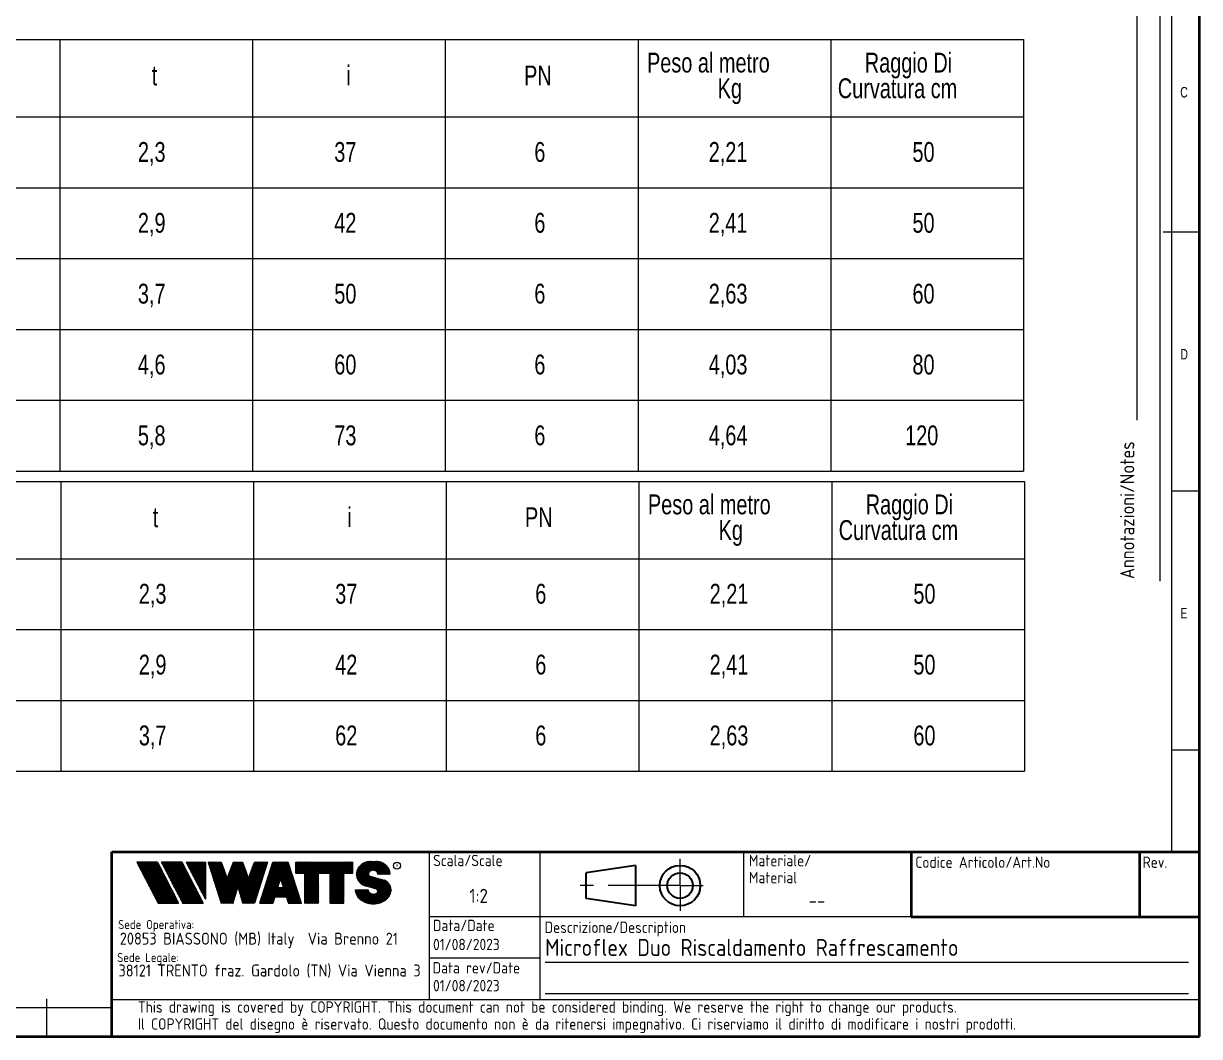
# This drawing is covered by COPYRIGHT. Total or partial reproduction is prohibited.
# Model space of a CAD drawing. Header units: millimetres. Extents: x 6 to 413, y 7 to 291.
# Drawn here: x 205.6 to 413.1, y 7.1 to 185.8 of the extents above; entities that cross this region are included whole.
import ezdxf

# ---------------------------------------------------------------- set-up
doc = ezdxf.new("R2010")
doc.units = ezdxf.units.MM
doc.linetypes.add('CENTERX2', pattern=[20.319999999999997, 12.7, -2.54, 2.54, -2.54])
doc.styles.add('SLDTEXTSTYLE0', font='ISOCP3', dxfattribs={"width": 0.96})
doc.styles.add('SLDTEXTSTYLE1', font='TXT', dxfattribs={"width": 0.605})
doc.styles.add('SLDTEXTSTYLE2', font='TXT', dxfattribs={"width": 0.75})
pattern_1 = [(45.0000000000001, (0, 0), (-0.1403165018917058, 0.1403165018917053), []), (135.0000000000001, (0, 0), (-0.1403165018917053, -0.1403165018917057), [])]

# ---------------------------------------------------------------- blocks, each defined once
blk = doc.blocks.new('SW_NOTE_0')
at = {"color": 0, "linetype": 'Continuous', "lineweight": 0, "insert": (0, 2.0463950369), "char_height": 1.5875, "attachment_point": 1, "style": 'SLDTEXTSTYLE0'}
blk.add_mtext('Sede Legale:', dxfattribs=at)
blk = doc.blocks.new('SW_NOTE_0_1')
at = {"color": 0, "linetype": 'Continuous', "lineweight": 0, "insert": (0, 2.0463950369), "char_height": 1.5875, "attachment_point": 1, "style": 'SLDTEXTSTYLE0'}
blk.add_mtext('Sede Operativa:', dxfattribs=at)
blk = doc.blocks.new('SW_NOTE_0_2')
at = {"color": 0, "linetype": 'Continuous', "lineweight": 0, "insert": (0, 2.7285267159), "char_height": 2.1166666667, "attachment_point": 1, "style": 'SLDTEXTSTYLE0'}
blk.add_mtext('20853 BIASSONO (MB) Italy  Via Brenno 21', dxfattribs=at)
blk = doc.blocks.new('SW_NOTE_0_3')
at = {"color": 0, "linetype": 'Continuous', "lineweight": 0, "insert": (0, 0.7734406439), "char_height": 0.6, "attachment_point": 1, "style": 'SLDTEXTSTYLE1'}
blk.add_mtext('R', dxfattribs=at)
blk = doc.blocks.new('SW_NOTE_0_4')
at = {"color": 0, "linetype": 'Continuous', "lineweight": 0, "insert": (0.8598958333, 2.7285267159), "char_height": 2.1166666667, "attachment_point": 1, "style": 'SLDTEXTSTYLE0'}
blk.add_mtext('38121 TRENTO fraz. Gardolo (TN) Via Vienna 3', dxfattribs=at)
blk = doc.blocks.new('Blocco3')
at = {"linetype": 'Continuous'}
h = blk.add_hatch(dxfattribs=at)
h.set_pattern_fill('NET', color=8, scale=0.0625, angle=45, style=0)
h.set_pattern_definition(pattern_1)
h.paths.add_polyline_path([(11.05444382492512, 14.16382701164379), (7.313952129728942, 21.3799670116438), (3.694452129728916, 21.3799670116438), (7.434943824925099, 14.16382701164379)], flags=0)
h = blk.add_hatch(dxfattribs=at)
h.set_pattern_fill('NET', color=8, scale=0.0625, angle=45, style=0)
h.set_pattern_definition(pattern_1)
h.paths.add_polyline_path([(15.3933988249251, 14.16382701164379), (11.65290712972893, 21.37996701164379), (8.033407129728966, 21.37996701164379), (11.77389882492522, 14.16382701164379)], flags=0)
h = blk.add_hatch(dxfattribs=at)
h.set_pattern_fill('NET', color=8, scale=0.0625, angle=45, style=0)
h.set_pattern_definition(pattern_1)
h.paths.add_polyline_path([(12.37769623268193, 21.37996701164379), (12.37419275042715, 21.37646352938913), (15.77659712972891, 14.8648670116438), (15.77659712972891, 21.37996701164379)], flags=0)
h = blk.add_hatch(dxfattribs=at)
h.set_pattern_fill('NET', color=8, scale=0.0625, angle=45, style=0)
h.set_pattern_definition(pattern_1)
h.paths.add_polyline_path([(18.58302904500901, 14.1739670116438), (20.63202904500886, 14.17396701164379), (21.50652904500886, 17.08996701164384), (22.38062662423105, 14.17530887440915), (22.3819684869964, 14.1739670116438), (24.43002904500882, 14.1739670116438), (26.74152904500894, 21.37996701164335), (24.43152904500879, 21.37996701164335), (23.36652904500892, 18.53896701164332), (22.30152904500885, 21.37996701164331), (20.71152904500898, 21.37996701164331), (19.64652904500904, 18.53896701164336), (18.58839398242877, 21.36165406590695), (18.57008103669182, 21.37996701164385), (16.27152904500887, 21.37996701164379)], flags=0)
h = blk.add_hatch(dxfattribs=at)
h.set_pattern_fill('NET', color=8, scale=0.0625, angle=45, style=0)
h.set_pattern_definition(pattern_1)
h.paths.add_polyline_path([(28.0109849374968, 15.27196701164379), (30.06807315252094, 15.27196701164379), (30.41502904500895, 14.1739670116438), (32.71602904500884, 14.1739670116438), (30.38202904500878, 21.37996701164385), (27.69702904500885, 21.37996701164385), (25.3630290450089, 14.1739670116438), (27.66402904500879, 14.1739670116438)], flags=0)
h.paths.add_polyline_path([(29.55237914838586, 16.90396701164381), (28.5266789416319, 16.90396701164381), (29.03952904500888, 18.52696701164385)], flags=0)
h = blk.add_hatch(dxfattribs=at)
h.set_pattern_fill('NET', color=8, scale=0.0625, angle=45, style=0)
h.set_pattern_definition(pattern_1)
h.paths.add_polyline_path([(40.177029045009, 14.18567151533784), (40.177029045009, 19.44496701164383), (41.80752904500887, 19.44496701164383), (41.80752904500887, 21.37996701164385), (31.71852904500885, 21.37996701164385), (31.71852904500885, 19.44496701164383), (33.34902904500883, 19.44496701164383), (33.34902904500883, 14.1739670116438), (35.74002904500887, 14.1739670116438), (35.74002904500887, 19.44496701164383), (37.78602904500886, 19.44496701164383), (37.78602904500886, 14.1739670116438), (40.16532454131496, 14.1739670116438)], flags=0)
h = blk.add_hatch(dxfattribs=at)
h.set_pattern_fill('NET', color=8, scale=0.0625, angle=45, style=0)
h.set_pattern_definition(pattern_1)
edge = h.paths.add_edge_path(flags=0)
edge.add_arc((45.06115806892275, 16.5114450354798), 0.5957262272328816, 186.5198373590754, 199.3038780978758, ccw=False)
edge.add_arc((45.04420873719567, 16.50962366435909), 0.5786797133902571, 180.0155103752775, 186.5312194619315, ccw=False)
edge.add_line((44.46552904500891, 16.50946701164423), (42.25752904500893, 16.50946701164385))
edge.add_arc((44.18603307666216, 16.50996104706786), 1.928504094933136, 180.0146777728456, 186.4123960736497)
edge.add_arc((44.23738139714609, 16.515362801642), 1.980134492169909, 186.4017819582809, 198.9766475152823)
edge.add_arc((44.39128441893828, 16.56795904464408), 2.142776481560827, 198.9683875918098, 210.8849179078794)
edge.add_arc((44.61166259275087, 16.69943837653658), 2.39939542117679, 210.8780422952446, 221.9134871222623)
edge.add_arc((44.85480924302723, 16.91736933899839), 2.725913633704397, 221.9082412642137, 232.0310887879014)
edge.add_arc((45.07715513635127, 17.20193775914857), 3.087046356424883, 232.0272080115069, 241.3355965365689)
edge.add_arc((45.24603657093621, 17.51050012324978), 3.438801448091314, 241.3327083879403, 249.9896368441532)
edge.add_arc((45.34725225055329, 17.78801132532556), 3.734194511721926, 249.9874307793477, 258.1785727277432)
edge.add_arc((45.38771112548294, 17.98073158851377), 3.931115833052039, 258.1768281598786, 266.0905752210105)
edge.add_arc((45.39252904500938, 18.04976811020574), 4.000320196211769, 266.0891452354333, 273.9108547645717)
edge.add_arc((45.39731701440232, 17.98094836402009), 3.931334146149711, 273.9096448602884, 281.8229517588199)
edge.add_arc((45.4376869696974, 17.78842815150741), 3.734626849412173, 281.8219022035373, 290.0120942893549)
edge.add_arc((45.53875968590813, 17.51107897323941), 3.439434950392664, 290.0111619263286, 298.6664928415928)
edge.add_arc((45.7074598200074, 17.20261188871908), 3.087850429968319, 298.6656180832103, 307.9715773687166)
edge.add_arc((45.92962383311786, 16.91803887327351), 2.726825988362962, 307.9706091044987, 318.0900608434113)
edge.add_arc((46.17265778346068, 16.69998218189551), 2.400307661903285, 318.088616399965, 329.1198541825174)
edge.add_arc((46.39308337412456, 16.56827986020729), 2.143533575461953, 329.1171941602808, 341.0295003400614)
edge.add_arc((46.54725014449179, 16.5154588441048), 1.980569090086575, 341.0247377042438, 353.5968328221997)
edge.add_arc((46.59506746836535, 16.51041435044312), 1.932487507373016, 353.5873527063252, 356.7846350377361)
edge.add_arc((46.61165730255683, 16.50948641804131), 1.915871742552177, 356.7845142237129, 359.9994196348174)
edge.add_arc((46.72637301809257, 16.50946701163364), 1.801156026918341, 0, 74.22025531803895)
edge.add_line((47.2161795047902, 18.24274501555968), (44.82556098410442, 18.91830915241684))
edge.add_arc((44.9320242026464, 19.29505049810555), 0.3914951576375584, 172.7087314225675, 254.2202553180024, ccw=False)
edge.add_arc((45.12849007786608, 19.28333375051457), 0.5880100908548186, 162.165586868528, 174.0059807067136, ccw=False)
edge.add_arc((45.16002618631481, 19.27323782500176), 0.6211228028240731, 150.7625471398166, 162.1699870806363, ccw=False)
edge.add_arc((45.20519158401089, 19.24799848911449), 0.6728619177555087, 139.9607077937478, 150.7656315814739, ccw=False)
edge.add_arc((45.25507056166797, 19.20612283538228), 0.7379885796620933, 129.8123774333935, 139.9628536576919, ccw=False)
edge.add_arc((45.30072353609345, 19.15138842107454), 0.809263047047259, 120.27552402571419, 129.8140059279949, ccw=False)
edge.add_arc((45.33541956815332, 19.09199788199054), 0.8780456781598633, 111.2480161453112, 120.2769344950986, ccw=False)
edge.add_arc((45.35621963246292, 19.03856667885261), 0.9353827139821759, 102.59618479047049, 111.24938262362829, ccw=False)
edge.add_arc((45.36453465193721, 19.00146667799356), 0.9734030907632052, 94.17273331414867, 102.59760830043251, ccw=False)
edge.add_arc((45.36552904500888, 18.98820473740789), 0.9867022327901889, 85.82571215071579, 94.17428784928302, ccw=False)
edge.add_arc((45.36653040687354, 19.00151395523621), 0.9733554317742666, 77.40218507097399, 85.82747331441101, ccw=False)
edge.add_arc((45.37486568696492, 19.03865617343216), 0.9352894353064158, 68.75018505204758, 77.40424753390482, ccw=False)
edge.add_arc((45.39569695852665, 19.09211896634796), 0.8779116473468327, 59.722374852032715, 68.75267450752489, ccw=False)
edge.add_arc((45.43042996664173, 19.15152445821986), 0.8090974608341593, 50.18501575957839, 59.725454286712704, ccw=False)
edge.add_arc((45.47611632174291, 19.20625213501936), 0.7378067956658844, 40.03589260142758, 50.18887630755728, ccw=False)
edge.add_arc((45.52601146630402, 19.24809862811384), 0.6726865151564858, 29.232955538525573, 40.04070508617059, ccw=False)
edge.add_arc((45.57116176380907, 19.27329438071612), 0.6209818631501486, 17.828714093369115, 29.23875168617178, ccw=False)
edge.add_arc((45.60264583678176, 19.28335017090542), 0.5879309770710306, 5.993219805660885, 17.83521261898761, ccw=False)
edge.add_arc((45.61292558107525, 19.28434574377955), 0.5776034766636615, 0.012029249508600515, 6.001471372912306, ccw=False)
edge.add_line((46.19052904500881, 19.28446701163464), (48.34752902630239, 19.28446701163464))
edge.add_arc((46.39002351814973, 19.28445340842631), 1.957505508199923, 0.0003981630816975, 2.836014343801475)
edge.add_arc((46.37683713775991, 19.28380295287555), 1.970707921334659, 2.835933772533007, 5.659443682139332)
edge.add_arc((46.35838669738737, 19.28219581826266), 1.989226927693886, 5.653101356194594, 16.87308970083372)
edge.add_arc((46.28996746631433, 19.26159442663321), 2.060680327877944, 16.86907560868967, 27.8236333030418)
edge.add_arc((46.19185307363353, 19.20995215872329), 2.171555678974831, 27.82038250018099, 38.39292481794157)
edge.add_arc((46.08335200137739, 19.12411166863691), 2.309906905779259, 38.39030831921242, 48.53048232723409)
edge.add_arc((45.98392505033181, 19.01175101505159), 2.459942324295824, 48.52829796787363, 58.24686155261538)
edge.add_arc((45.90828833905262, 18.88970605071616), 2.603524628424836, 58.24492006637411, 67.59904062886916)
edge.add_arc((45.86290515069405, 18.77983331732091), 2.722401219848767, 67.59719673364309, 76.67446447463736)
edge.add_arc((45.84473518371627, 18.70351471180111), 2.800852920098214, 76.67261134518286, 85.57815923005096)
edge.add_arc((45.84229113252329, 18.67359855220153), 2.83086846943038, 85.57552266053499, 89.99518473518364)
edge.add_line((45.842529045009, 21.50446701163457), (44.94252904500888, 21.50446701163457))
edge.add_arc((44.94276695749281, 18.67359850982044), 2.830868511811478, 90.00481526470833, 94.42447730593362)
edge.add_arc((44.94032290617282, 18.70351467131333), 2.800852960581912, 94.42184073649385, 103.3273885570555)
edge.add_arc((44.92215293807671, 18.77983328213883), 2.722401254912012, 103.325535427645, 112.4028031126715)
edge.add_arc((44.87676974692227, 18.88970602315703), 2.603524655375139, 112.4009592174978, 121.7550797381683)
edge.add_arc((44.80113303096691, 19.01175099598262), 2.459942341566146, 121.7531382519939, 131.4717018150411)
edge.add_arc((44.70170607377013, 19.12411165738949), 2.309906913115744, 131.4695174557465, 141.6096914674093)
edge.add_arc((44.59320499475962, 19.20995215348743), 2.171555677284356, 141.6070749687322, 152.1796173186054)
edge.add_arc((44.49509059596939, 19.26159442501529), 2.060680319096067, 152.1763665156696, 163.1309242692057)
edge.add_arc((44.42667136062602, 19.28219581809734), 1.989226914404197, 163.1269101769954, 174.3468986007445)
edge.add_arc((44.57419603198336, 19.27593466072469), 2.136666986974319, 174.5695011428801, 255.0000000000066)
edge.add_line((44.02118592271279, 17.21207283582689), (45.84626778507497, 16.7230436246862))
edge.add_arc((45.72605237752408, 16.27439361585378), 0.4644766674849869, -75.4769371718246, 74.99999999999619, ccw=False)
edge.add_arc((45.45547266962009, 16.93669211548194), 1.17737379801132, 281.61443982591936, 289.1926520628284, ccw=False)
edge.add_arc((45.44209783683689, 17.0014953670647), 1.243542859950836, 273.8399017988016, 281.616949785706, ccw=False)
edge.add_arc((45.440529045009, 17.02449564793318), 1.266596567151676, 266.1589686822715, 273.84103131772883, ccw=False)
edge.add_arc((45.43895075328292, 17.00142536587583), 1.243472379722312, 258.3828294730344, 266.16031894243594, ccw=False)
edge.add_arc((45.42567488373167, 16.93701849461646), 1.177711505774551, 250.31862059628048, 258.38449360241736, ccw=False)
edge.add_arc((45.39245629651771, 16.84426652461201), 1.079190438371595, 241.7680470576149, 250.3207490608705, ccw=False)
edge.add_arc((45.33702181320746, 16.74112027367779), 0.9620916403619206, 232.5317468519101, 241.7708733172753, ccw=False)
edge.add_arc((45.26402174126313, 16.64596892275373), 0.8421633851545682, 222.4290094636793, 232.5356131763763, ccw=False)
edge.add_arc((45.18416462057952, 16.57306790402564), 0.7340351609004617, 211.3430568025371, 222.4343521567399, ccw=False)
edge.add_arc((45.11175154475656, 16.5290607105654), 0.649298633060035, 199.2950708619685, 211.3502326774161, ccw=False)
at = {"color": 7, "linetype": 'Continuous', "lineweight": 18}
for p, q in [((3.6944521297, 21.3799670116), (7.4349438249, 14.1638270116)), ((7.3139521297, 21.3799670116), (3.6944521297, 21.3799670116)), ((7.3139521297, 21.3799670116), (11.0544438249, 14.1638270116)), ((8.0334071297, 21.3799670116), (11.7738988249, 14.1638270116)), ((11.6529071297, 21.3799670116), (8.0334071297, 21.3799670116)), ((11.6529071297, 21.3799670116), (15.3933988249, 14.1638270116)), ((12.3723621297, 21.3799670116), (15.7765971297, 21.3799670116)), ((12.3723621297, 21.3799670116), (15.7765971297, 14.8648670116)), ((12.3741927504, 21.3764635294), (12.3776962327, 21.3799670116)), ((15.7765971297, 21.3799670116), (15.7765971297, 14.8648670116)), ((16.271529045, 21.3799670116), (18.581529045, 21.3799670116)), ((16.271529045, 21.3799670116), (18.583029045, 14.1739670116)), ((18.5883939824, 21.3616540659), (18.5700810367, 21.3799670116)), ((18.581529045, 21.3799670116), (19.646529045, 18.5389670116)), ((19.646529045, 18.5389670116), (20.711529045, 21.3799670116)), ((20.711529045, 21.3799670116), (22.301529045, 21.3799670116)), ((22.301529045, 21.3799670116), (23.366529045, 18.5389670116)), ((23.366529045, 18.5389670116), (24.431529045, 21.3799670116)), ((26.741529045, 21.3799670116), (24.430029045, 14.1739670116)), ((24.431529045, 21.3799670116), (26.741529045, 21.3799670116)), ((25.363029045, 14.1739670116), (27.697029045, 21.3799670116)), ((27.697029045, 21.3799670116), (30.382029045, 21.3799670116)), ((32.716029045, 14.1739670116), (30.382029045, 21.3799670116)), ((31.718529045, 21.3799670116), (41.807529045, 21.3799670116)), ((31.718529045, 19.4449670116), (31.718529045, 21.3799670116)), ((41.807529045, 19.4449670116), (41.807529045, 21.3799670116)), ((42.9950648301, 20.6806625626), (43.1401273367, 20.8257250692)), ((44.942529045, 21.5044670116), (45.842529045, 21.5044670116)), ((31.718529045, 19.4449670116), (33.349029045, 19.4449670116)), ((33.349029045, 14.1739670116), (33.349029045, 19.4449670116)), ((35.740029045, 14.1739670116), (35.740029045, 19.4449670116)), ((35.740029045, 19.4449670116), (37.786029045, 19.4449670116)), ((37.786029045, 14.1739670116), (37.786029045, 19.4449670116)), ((40.177029045, 14.1739670116), (40.177029045, 19.4449670116)), ((40.177029045, 19.4449670116), (41.807529045, 19.4449670116)), ((44.8255609841, 18.9183091524), (47.2161795048, 18.2427450156)), ((48.3475290263, 19.2844670116), (46.190529045, 19.2844670116)), ((21.506529045, 17.0899670116), (20.632029045, 14.1739670116)), ((21.506529045, 17.0899670116), (22.381029045, 14.1739670116)), ((29.039529045, 18.5269670116), (28.5266789416, 16.9039670116)), ((28.5266789416, 16.9039670116), (29.5523791484, 16.9039670116)), ((29.039529045, 18.5269670116), (29.5523791484, 16.9039670116)), ((44.0211859227, 17.2120728358), (45.8462677851, 16.7230436247)), ((28.0109849375, 15.2719670116), (27.664029045, 14.1739670116)), ((28.0109849375, 15.2719670116), (30.0680731525, 15.2719670116)), ((30.0680731525, 15.2719670116), (30.415029045, 14.1739670116)), ((42.257529045, 16.5094670116), (44.465529045, 16.5094670116)), ((7.4349438249, 14.1638270116), (11.0544438249, 14.1638270116)), ((11.7738988249, 14.1638270116), (15.3933988249, 14.1638270116)), ((20.632029045, 14.1739670116), (18.583029045, 14.1739670116)), ((22.381968487, 14.1739670116), (22.3806266242, 14.1753088744)), ((24.430029045, 14.1739670116), (22.381029045, 14.1739670116)), ((25.363029045, 14.1739670116), (27.664029045, 14.1739670116)), ((30.415029045, 14.1739670116), (32.716029045, 14.1739670116)), ((35.740029045, 14.1739670116), (33.349029045, 14.1739670116)), ((37.786029045, 14.1739670116), (40.177029045, 14.1739670116)), ((40.1653245413, 14.1739670116), (40.177029045, 14.1856715153))]:
    blk.add_line(p, q, dxfattribs=at)
blk.add_circle((49.5830483895, 20.7778850004), 0.6302727769328706, dxfattribs=at)
for centre, radius, start, end in [((44.7017060738, 19.1241116574), 2.309906913115741, 131.4695174557, 141.6096914674), ((44.801133031, 19.011750996), 2.459942341566148, 121.753138252, 131.471701815), ((44.8767697469, 18.8897060232), 2.603524655375143, 112.4009592175, 121.7550797382), ((44.9221529381, 18.7798332821), 2.722401254912012, 103.3255354276, 112.4028031127), ((44.9403229062, 18.7035146713), 2.800852960581919, 94.4218407365, 103.3273885571), ((44.9427669575, 18.6735985098), 2.830868511811481, 90.0048152647, 94.4244773059), ((45.8422911325, 18.6735985522), 2.830868469430371, 85.5755226605, 89.9951847352), ((45.8447351837, 18.7035147118), 2.800852920098217, 76.6726113452, 85.5781592301), ((45.8629051507, 18.7798333173), 2.722401219848772, 67.5971967336, 76.6744644746), ((45.9082883391, 18.8897060507), 2.603524628424831, 58.2449200664, 67.5990406289), ((45.9839250503, 19.011751015), 2.459942324295831, 48.5282979679, 58.2468615526), ((46.0833520014, 19.1241116686), 2.309906905779259, 38.3903083192, 48.5304823272), ((44.574196032, 19.2759346607), 2.136666986974321, 174.5695011429, 255), ((44.4266713606, 19.2821958181), 1.989226914404205, 163.126910177, 174.3468986007), ((44.495090596, 19.261594425), 2.060680319096064, 152.1763665157, 163.1309242692), ((44.5932049948, 19.2099521535), 2.171555677284359, 141.6070749687, 152.1796173186), ((44.9320242026, 19.2950504981), 0.3914951576375621, 172.7087314226, 254.220255318), ((45.1284900779, 19.2833337505), 0.5880100908548216, 162.1655868685, 174.0059807067), ((45.1600261863, 19.273237825), 0.6211228028240774, 150.7625471398, 162.1699870806), ((45.205191584, 19.2479984891), 0.6728619177555144, 139.9607077937, 150.7656315815), ((45.2550705617, 19.2061228354), 0.7379885796620934, 129.8123774334, 139.9628536577), ((45.3007235361, 19.1513884211), 0.809263047047257, 120.2755240257, 129.814005928), ((45.3354195682, 19.091997882), 0.8780456781598602, 111.2480161453, 120.2769344951), ((45.3562196325, 19.0385666788), 0.9353827139821707, 102.5961847905, 111.2493826236), ((45.3645346519, 19.001466678), 0.9734030907632061, 94.1727333141, 102.5976083004), ((45.365529045, 18.9882047374), 0.9867022327901879, 85.8257121507, 94.1742878493), ((45.3665304069, 19.0015139552), 0.9733554317742633, 77.402185071, 85.8274733144), ((45.374865687, 19.0386561734), 0.9352894353064114, 68.750185052, 77.4042475339), ((45.3956969585, 19.0921189663), 0.877911647346837, 59.722374852, 68.7526745075), ((45.4304299666, 19.1515244582), 0.8090974608341591, 50.1850157596, 59.7254542867), ((45.4761163217, 19.206252135), 0.7378067956658865, 40.0358926014, 50.1888763076), ((45.5260114663, 19.2480986281), 0.6726865151564876, 29.2329555385, 40.0407050862), ((45.5711617638, 19.2732943807), 0.6209818631501555, 17.8287140934, 29.2387516862), ((45.6026458368, 19.2833501709), 0.5879309770710358, 5.9932198057, 17.835212619), ((45.6129255811, 19.2843457438), 0.5776034766636643, 0.0120292495, 6.0014713729), ((46.1918530736, 19.2099521587), 2.171555678974832, 27.8203825002, 38.3929248179), ((46.2899674663, 19.2615944266), 2.06068032787794, 16.8690756087, 27.823633303), ((46.3583866974, 19.2821958183), 1.989226927693887, 5.6531013562, 16.8730897008), ((46.3768371378, 19.2838029529), 1.970707921334663, 2.8359337725, 5.6594436821), ((46.3900235181, 19.2844534084), 1.957505508199924, 0.0003981631, 2.8360143438), ((45.7260523775, 16.2743936158), 0.4644766674849887, 284.5230628282, 75), ((46.7263730181, 16.5094670116), 1.801156026920168, 7e-10, 74.220255318), ((44.1860330767, 16.5099610471), 1.928504094933163, 180.0146777728, 186.4123960736), ((44.2373813971, 16.5153628016), 1.980134492169936, 186.4017819583, 198.9766475153), ((44.3912844189, 16.5679590446), 2.142776481560883, 198.9683875918, 210.8849179079), ((44.6116625928, 16.6994383765), 2.399395421176823, 210.8780422952, 221.9134871223), ((44.854809243, 16.917369339), 2.725913633704416, 221.9082412642, 232.0310887879), ((45.0771551364, 17.2019377591), 3.087046356424895, 232.0272080115, 241.3355965366), ((45.0442087372, 16.5096236644), 0.5786797133902616, 180.0155103747, 186.5312194619), ((45.0611580689, 16.5114450355), 0.5957262272328773, 186.5198373591, 199.3038780979), ((45.1117515448, 16.5290607106), 0.6492986330600353, 199.295070862, 211.3502326774), ((45.1841646206, 16.573067904), 0.7340351609004631, 211.3430568025, 222.4343521567), ((45.2640217413, 16.6459689227), 0.8421633851545696, 222.4290094637, 232.5356131764), ((45.3370218132, 16.7411202737), 0.9620916403619229, 232.5317468519, 241.7708733173), ((45.3924562965, 16.8442665246), 1.079190438371592, 241.7680470576, 250.3207490609), ((45.4256748837, 16.9370184946), 1.17771150577455, 250.3186205963, 258.3844936024), ((45.4389507533, 17.0014253659), 1.243472379722314, 258.382829473, 266.1603189424), ((45.440529045, 17.0244956479), 1.266596567151677, 266.1589686823, 273.8410313177), ((45.4420978368, 17.0014953671), 1.243542859950833, 273.8399017988, 281.6169497857), ((45.4554726696, 16.9366921155), 1.177373798011318, 281.6144398259, 289.1926520628), ((45.4534898068, 16.9424048088), 1.183420828830196, 289.1923920737, 289.6798656664), ((45.4885761183, 16.844474954), 1.07939534120923, 289.6768084584, 292.8867792228), ((45.4893501133, 16.8425594132), 1.077329585994261, 292.8884764659, 296.1017072893), ((45.70745982, 17.2026118887), 3.087850429968317, 298.6656180832, 307.9715773687), ((45.9296238331, 16.9180388733), 2.726825988362958, 307.9706091045, 318.0900608434), ((46.1726577835, 16.6999821819), 2.400307661903371, 318.0886164, 329.1198541826), ((46.3930833741, 16.5682798602), 2.143533575461955, 329.1171941603, 341.0295003401), ((46.5472501445, 16.5154588441), 1.980569090086578, 341.0247377042, 353.5968328222), ((46.5950674684, 16.5104143504), 1.932487507373017, 353.5873527063, 356.7846350377), ((46.6116573026, 16.509486418), 1.915871742552178, 356.7845142237, 359.9994196352), ((45.2460365709, 17.5105001232), 3.438801448091321, 241.3327083879, 249.9896368442), ((45.3472522506, 17.7880113253), 3.734194511722001, 249.9874307793, 258.1785727277), ((45.3877111255, 17.9807315885), 3.931115833052035, 258.1768281599, 266.090575221), ((45.392529045, 18.0497681102), 4.000320196211768, 266.0891452354, 273.9108547646), ((45.3973170144, 17.980948364), 3.931334146149712, 273.9096448603, 281.8229517588), ((45.4376869697, 17.7884281515), 3.734626849412178, 281.8219022035, 290.0120942894), ((45.5387596859, 17.5110789732), 3.439434950392669, 290.0111619263, 298.6664928416)]:
    blk.add_arc(centre, radius, start, end, dxfattribs=at)
at = {"color": 7, "linetype": 'Continuous', "lineweight": 0}
for name, p in [('SW_NOTE_0_3', (49.3891536268, 20.352955282)), ('SW_NOTE_0_1', (0.3940809582, 9.1445251874)), ('SW_NOTE_0_2', (0.6867729306, 6.2319811604)), ('SW_NOTE_0', (0.2250572358, 3.3187543051)), ('SW_NOTE_0_4', (-0.4046335912, 0.6092819875))]:
    blk.add_blockref(name, p, dxfattribs=at)
blk = doc.blocks.new('SW_NOTE_0_5')
at = {"color": 0, "linetype": 'Continuous', "lineweight": 0, "char_height": 2, "attachment_point": 1, "style": 'SLDTEXTSTYLE0'}
for s, insert in [('Materiale/', (0, 2.5781354795)), ('Material', (0, -0.4218645465))]:
    blk.add_mtext(s, dxfattribs=dict(at, insert=insert))
blk = doc.blocks.new('SW_NOTE_0_7')
at = {"color": 0, "linetype": 'Continuous', "lineweight": 0, "char_height": 2, "attachment_point": 1, "style": 'SLDTEXTSTYLE0'}
for s, insert in [('This drawing is covered by COPYRIGHT. This document can not be considered binding. We reserve the right to change our products.', (0, 2.5781354795)), ('Il COPYRIGHT del disegno è riservato. Questo documento non è da ritenersi impegnativo. Ci riserviamo il diritto di modificare i nostri prodotti.', (0, -0.4218645465))]:
    blk.add_mtext(s, dxfattribs=dict(at, insert=insert))
blk = doc.blocks.new('SW_TABLEANNOTATION_0')
at = {"color": 0, "linetype": 'Continuous', "lineweight": 18}
for p, q in [((135.9830884001, 0), (169.9788605001, 0)), ((169.9788605001, 0), (169.9788605001, -13.6370835914)), ((169.9788605001, 0), (203.9746326002, 0)), ((203.9746326002, 0), (203.9746326002, -13.6370835914)), ((203.9746326002, 0), (237.9704047002, 0)), ((237.9704047002, 0), (237.9704047002, -13.6370835914)), ((237.9704047002, 0), (271.9661768002, 0)), ((271.9661768002, 0), (271.9661768002, -13.6370835914)), ((271.9661768002, 0), (305.9619489002, 0)), ((305.9619489002, 0), (305.9619489002, -13.6370835914)), ((305.9619489002, 0), (339.9577210003, 0)), ((339.9577210003, 0), (339.9577210003, -13.6370835914)), ((135.9830884001, -13.6370835914), (169.9788605001, -13.6370835914)), ((169.9788605001, -13.6370835914), (169.9788605001, -26.1370835914)), ((169.9788605001, -13.6370835914), (203.9746326002, -13.6370835914)), ((203.9746326002, -13.6370835914), (203.9746326002, -26.1370835914)), ((203.9746326002, -13.6370835914), (237.9704047002, -13.6370835914)), ((237.9704047002, -13.6370835914), (237.9704047002, -26.1370835914)), ((237.9704047002, -13.6370835914), (271.9661768002, -13.6370835914)), ((271.9661768002, -13.6370835914), (271.9661768002, -26.1370835914)), ((271.9661768002, -13.6370835914), (305.9619489002, -13.6370835914)), ((305.9619489002, -13.6370835914), (305.9619489002, -26.1370835914)), ((305.9619489002, -13.6370835914), (339.9577210003, -13.6370835914)), ((339.9577210003, -13.6370835914), (339.9577210003, -26.1370835914)), ((135.9830884001, -26.1370835914), (169.9788605001, -26.1370835914)), ((169.9788605001, -26.1370835914), (169.9788605001, -38.636169166)), ((169.9788605001, -26.1370835914), (203.9746326002, -26.1370835914)), ((203.9746326002, -26.1370835914), (203.9746326002, -38.636169166)), ((203.9746326002, -26.1370835914), (237.9704047002, -26.1370835914)), ((237.9704047002, -26.1370835914), (237.9704047002, -38.636169166)), ((237.9704047002, -26.1370835914), (271.9661768002, -26.1370835914)), ((271.9661768002, -26.1370835914), (271.9661768002, -38.636169166)), ((271.9661768002, -26.1370835914), (305.9619489002, -26.1370835914)), ((305.9619489002, -26.1370835914), (305.9619489002, -38.636169166)), ((305.9619489002, -26.1370835914), (339.9577210003, -26.1370835914)), ((339.9577210003, -26.1370835914), (339.9577210003, -38.636169166)), ((135.9830884001, -38.636169166), (169.9788605001, -38.636169166)), ((169.9788605001, -38.636169166), (169.9788605001, -51.1352547406)), ((169.9788605001, -38.636169166), (203.9746326002, -38.636169166)), ((203.9746326002, -38.636169166), (203.9746326002, -51.1352547406)), ((203.9746326002, -38.636169166), (237.9704047002, -38.636169166)), ((237.9704047002, -38.636169166), (237.9704047002, -51.1352547406)), ((237.9704047002, -38.636169166), (271.9661768002, -38.636169166)), ((271.9661768002, -38.636169166), (271.9661768002, -51.1352547406)), ((271.9661768002, -38.636169166), (305.9619489002, -38.636169166)), ((305.9619489002, -38.636169166), (305.9619489002, -51.1352547406)), ((305.9619489002, -38.636169166), (339.9577210003, -38.636169166)), ((339.9577210003, -38.636169166), (339.9577210003, -51.1352547406)), ((135.9830884001, -51.1352547406), (169.9788605001, -51.1352547406)), ((169.9788605001, -51.1352547406), (169.9788605001, -63.6343403152)), ((169.9788605001, -51.1352547406), (203.9746326002, -51.1352547406)), ((203.9746326002, -51.1352547406), (203.9746326002, -63.6343403152)), ((203.9746326002, -51.1352547406), (237.9704047002, -51.1352547406)), ((237.9704047002, -51.1352547406), (237.9704047002, -63.6343403152)), ((237.9704047002, -51.1352547406), (271.9661768002, -51.1352547406)), ((271.9661768002, -51.1352547406), (271.9661768002, -63.6343403152)), ((271.9661768002, -51.1352547406), (305.9619489002, -51.1352547406)), ((305.9619489002, -51.1352547406), (305.9619489002, -63.6343403152)), ((305.9619489002, -51.1352547406), (339.9577210003, -51.1352547406)), ((339.9577210003, -51.1352547406), (339.9577210003, -63.6343403152)), ((135.9830884001, -63.6343403152), (169.9788605001, -63.6343403152)), ((169.9788605001, -63.6343403152), (169.9788605001, -76.1334258898)), ((169.9788605001, -63.6343403152), (203.9746326002, -63.6343403152)), ((203.9746326002, -63.6343403152), (203.9746326002, -76.1334258898)), ((203.9746326002, -63.6343403152), (237.9704047002, -63.6343403152)), ((237.9704047002, -63.6343403152), (237.9704047002, -76.1334258898)), ((237.9704047002, -63.6343403152), (271.9661768002, -63.6343403152)), ((271.9661768002, -63.6343403152), (271.9661768002, -76.1334258898)), ((271.9661768002, -63.6343403152), (305.9619489002, -63.6343403152)), ((305.9619489002, -63.6343403152), (305.9619489002, -76.1334258898)), ((305.9619489002, -63.6343403152), (339.9577210003, -63.6343403152)), ((339.9577210003, -63.6343403152), (339.9577210003, -76.1334258898)), ((135.9830884001, -76.1334258898), (169.9788605001, -76.1334258898)), ((169.9788605001, -76.1334258898), (203.9746326002, -76.1334258898)), ((203.9746326002, -76.1334258898), (237.9704047002, -76.1334258898)), ((237.9704047002, -76.1334258898), (271.9661768002, -76.1334258898)), ((271.9661768002, -76.1334258898), (305.9619489002, -76.1334258898)), ((305.9619489002, -76.1334258898), (339.9577210003, -76.1334258898))]:
    blk.add_line(p, q, dxfattribs=at)
at = {"color": 0, "linetype": 'Continuous', "lineweight": 0, "char_height": 3.5, "attachment_point": 1, "style": 'SLDTEXTSTYLE2'}
for s, insert in [('Peso al metro', (273.5519110367, -2.3068047065)), ('Raggio Di', (311.9640017471, -2.3068047065)), ('t', (186.1868159718, -4.5696519717)), ('i', (220.505851971, -4.5696519717)), ('PN', (251.8620407882, -4.5696519717)), ('Kg', (286.0157989573, -6.8324992369)), ('Curvatura cm', (307.2049731931, -6.8324992369)), ('2,3', (183.7441077329, -18.0713930471)), ('37', (218.3864074566, -18.0713930471)), ('6', (253.6752351534, -18.0713930471)), ('2,21', (284.4383683198, -18.0713930471)), ('50', (320.3737237567, -18.0713930471)), ('2,9', (183.7441077329, -30.5709358344)), ('42', (218.3864074566, -30.5709358344)), ('6', (253.6752351534, -30.5709358344)), ('2,41', (284.4383683198, -30.5709358344)), ('50', (320.3737237567, -30.5709358344)), ('3,7', (183.7441077329, -43.070021409)), ('50', (218.3864074566, -43.070021409)), ('6', (253.6752351534, -43.070021409)), ('2,63', (284.4383683198, -43.070021409)), ('60', (320.3737237567, -43.070021409)), ('4,6', (183.7441077329, -55.5691069836)), ('60', (218.3864074566, -55.5691069836)), ('6', (253.6752351534, -55.5691069836)), ('4,03', (284.4383683198, -55.5691069836)), ('80', (320.3737237567, -55.5691069836)), ('5,8', (183.7441077329, -68.0681925582)), ('73', (218.3864074566, -68.0681925582)), ('6', (253.6752351534, -68.0681925582)), ('4,64', (284.4383683198, -68.0681925582)), ('120', (319.0806682764, -68.0681925582))]:
    blk.add_mtext(s, dxfattribs=dict(at, insert=insert))
blk = doc.blocks.new('SW_TABLEANNOTATION_1')
at = {"color": 0, "linetype": 'Continuous', "lineweight": 18}
for p, q in [((135.9830884001, 0), (170.2045458145, 0)), ((170.2045458145, 0), (170.2045458145, -13.6370835914)), ((170.2045458145, 0), (204.2003179145, 0)), ((204.2003179145, 0), (204.2003179145, -13.6370835914)), ((204.2003179145, 0), (238.1960900145, 0)), ((238.1960900145, 0), (238.1960900145, -13.6370835914)), ((238.1960900145, 0), (272.1918621146, 0)), ((272.1918621146, 0), (272.1918621146, -13.6370835914)), ((272.1918621146, 0), (306.1876342146, 0)), ((306.1876342146, 0), (306.1876342146, -13.6370835914)), ((306.1876342146, 0), (340.1834063146, 0)), ((340.1834063146, 0), (340.1834063146, -13.6370835914)), ((135.9830884001, -13.6370835914), (170.2045458145, -13.6370835914)), ((170.2045458145, -13.6370835914), (170.2045458145, -26.1370835914)), ((170.2045458145, -13.6370835914), (204.2003179145, -13.6370835914)), ((204.2003179145, -13.6370835914), (204.2003179145, -26.1370835914)), ((204.2003179145, -13.6370835914), (238.1960900145, -13.6370835914)), ((238.1960900145, -13.6370835914), (238.1960900145, -26.1370835914)), ((238.1960900145, -13.6370835914), (272.1918621146, -13.6370835914)), ((272.1918621146, -13.6370835914), (272.1918621146, -26.1370835914)), ((272.1918621146, -13.6370835914), (306.1876342146, -13.6370835914)), ((306.1876342146, -13.6370835914), (306.1876342146, -26.1370835914)), ((306.1876342146, -13.6370835914), (340.1834063146, -13.6370835914)), ((340.1834063146, -13.6370835914), (340.1834063146, -26.1370835914)), ((135.9830884001, -26.1370835914), (170.2045458145, -26.1370835914)), ((170.2045458145, -26.1370835914), (170.2045458145, -38.636169166)), ((170.2045458145, -26.1370835914), (204.2003179145, -26.1370835914)), ((204.2003179145, -26.1370835914), (204.2003179145, -38.636169166)), ((204.2003179145, -26.1370835914), (238.1960900145, -26.1370835914)), ((238.1960900145, -26.1370835914), (238.1960900145, -38.636169166)), ((238.1960900145, -26.1370835914), (272.1918621146, -26.1370835914)), ((272.1918621146, -26.1370835914), (272.1918621146, -38.636169166)), ((272.1918621146, -26.1370835914), (306.1876342146, -26.1370835914)), ((306.1876342146, -26.1370835914), (306.1876342146, -38.636169166)), ((306.1876342146, -26.1370835914), (340.1834063146, -26.1370835914)), ((340.1834063146, -26.1370835914), (340.1834063146, -38.636169166)), ((135.9830884001, -38.636169166), (170.2045458145, -38.636169166)), ((170.2045458145, -38.636169166), (170.2045458145, -51.1352547406)), ((170.2045458145, -38.636169166), (204.2003179145, -38.636169166)), ((204.2003179145, -38.636169166), (204.2003179145, -51.1352547406)), ((204.2003179145, -38.636169166), (238.1960900145, -38.636169166)), ((238.1960900145, -38.636169166), (238.1960900145, -51.1352547406)), ((238.1960900145, -38.636169166), (272.1918621146, -38.636169166)), ((272.1918621146, -38.636169166), (272.1918621146, -51.1352547406)), ((272.1918621146, -38.636169166), (306.1876342146, -38.636169166)), ((306.1876342146, -38.636169166), (306.1876342146, -51.1352547406)), ((306.1876342146, -38.636169166), (340.1834063146, -38.636169166)), ((340.1834063146, -38.636169166), (340.1834063146, -51.1352547406)), ((135.9830884001, -51.1352547406), (170.2045458145, -51.1352547406)), ((170.2045458145, -51.1352547406), (204.2003179145, -51.1352547406)), ((204.2003179145, -51.1352547406), (238.1960900145, -51.1352547406)), ((238.1960900145, -51.1352547406), (272.1918621146, -51.1352547406)), ((272.1918621146, -51.1352547406), (306.1876342146, -51.1352547406)), ((306.1876342146, -51.1352547406), (340.1834063146, -51.1352547406))]:
    blk.add_line(p, q, dxfattribs=at)
at = {"color": 0, "linetype": 'Continuous', "lineweight": 0, "char_height": 3.5, "attachment_point": 1, "style": 'SLDTEXTSTYLE2'}
for s, insert in [('Peso al metro', (273.7775963511, -2.3068047065)), ('Raggio Di', (312.1896870614, -2.3068047065)), ('t', (186.4125012862, -4.5696519717)), ('i', (220.7315372854, -4.5696519717)), ('PN', (252.0877261025, -4.5696519717)), ('Kg', (286.2414842717, -6.8324992369)), ('Curvatura cm', (307.4306585074, -6.8324992369)), ('2,3', (183.9697930472, -18.0713930471)), ('37', (218.612092771, -18.0713930471)), ('6', (253.9009204678, -18.0713930471)), ('2,21', (284.6640536341, -18.0713930471)), ('50', (320.5994090711, -18.0713930471)), ('2,9', (183.9697930472, -30.5709358344)), ('42', (218.612092771, -30.5709358344)), ('6', (253.9009204678, -30.5709358344)), ('2,41', (284.6640536341, -30.5709358344)), ('50', (320.5994090711, -30.5709358344)), ('3,7', (183.9697930472, -43.070021409)), ('62', (218.612092771, -43.070021409)), ('6', (253.9009204678, -43.070021409)), ('2,63', (284.6640536341, -43.070021409)), ('60', (320.5994090711, -43.070021409))]:
    blk.add_mtext(s, dxfattribs=dict(at, insert=insert))

msp = doc.modelspace()

# ---------------------------------------------------------------- linework, layer by layer
at = {"color": 7, "linetype": 'Continuous', "lineweight": 35}
for p, q in [((413.0639869005, 7.1062131717), (413.0639869005, 291.1062131717)), ((221.2162842212, 39.6951229249), (413.0639869005, 39.6951229249)), ((221.2162842212, 7.1062131717), (221.2162842212, 39.6951229249)), ((362.1851830498, 39.6951229249), (412.8546617654, 39.6951229249)), ((362.1851830498, 39.6951229249), (362.1851830498, 28.2235015288)), ((402.4800195042, 39.6951229249), (402.4800195042, 28.2235015288)), ((362.1851830498, 28.2235015288), (413.0639869005, 28.2235015288)), ((6.2733619838, 7.1062131717), (413.0639869005, 7.1062131717))]:
    msp.add_line(p, q, dxfattribs=at)
at = {"color": 7, "linetype": 'Continuous', "lineweight": 18}
for p, q in [((408.1445930387, 286.1523380588), (408.1445930387, 39.6951229249)), ((402.0660452797, 115.8303096483), (402.0660452797, 283.5787745213)), ((406.1006786879, 87.4616518222), (406.1006786879, 283.5787745213)), ((406.6344762361, 149.0523380588), (413.0639869005, 149.0523380588)), ((408.1445930387, 103.3523380588), (413.0639869005, 103.3523380588)), ((408.1445930387, 57.6523380588), (413.0639869005, 57.6523380588)), ((277.1851830498, 39.6951229249), (277.1851830498, 13.6242861781)), ((296.6851830498, 39.6951229249), (296.6851830498, 31.6951229249)), ((332.717081705, 28.2235015288), (332.717081705, 39.6951229249)), ((296.6851830498, 31.6951229249), (296.6851830498, 23.6951229249)), ((362.1851830498, 28.2235015288), (277.1851830498, 28.2235015288)), ((296.6851830498, 23.6951229249), (296.6851830498, 15.6951229249)), ((277.1851830498, 20.9607564334), (296.6851830498, 20.9607564334)), ((297.6276510643, 20.2312968127), (411.1276510643, 20.2312968127)), ((296.6851830498, 15.6951229249), (296.6851830498, 13.6242861781)), ((297.6276510643, 14.6951229249), (411.1276510643, 14.6951229249)), ((209.6972533125, 13.7435861489), (209.6972533125, 7.1062131717)), ((221.2162842212, 13.6242861781), (413.0639869005, 13.6242861781)), ((221.2162842212, 12.1435861489), (11.2972533125, 12.1435861489))]:
    msp.add_line(p, q, dxfattribs=at)
at = {"color": 7, "linetype": 'CENTERX2', "lineweight": 18}
for q in [(321.4372588698, 38.428509842), (303.834448683, 33.7188752272), (325.5255047294, 33.7188752272), (321.4372588698, 29.2555036284)]:
    msp.add_line((321.4372588698, 33.7188752272), q, dxfattribs=at)
at = {"color": 7, "linetype": 'Continuous', "lineweight": 25}
for p, q in [((313.5592146688, 37.2889487303), (304.9014077565, 35.9608728696)), ((304.9014077565, 31.4768775848), (304.9014077565, 35.9608728696)), ((313.5592146688, 37.2889487303), (313.5592146688, 30.1488017241)), ((313.5592146688, 30.1488017241), (304.9014077565, 31.4768775848))]:
    msp.add_line(p, q, dxfattribs=at)
for radius in [3.570073503097982, 2.241997642408753]:
    msp.add_circle((321.4372588698, 33.7188752272), radius, dxfattribs=at)

# ---------------------------------------------------------------- block references
at = {"color": 7, "linetype": 'Continuous', "lineweight": 0}
for name, p in [('SW_TABLEANNOTATION_0', (42.0599423582, 182.975802224)), ('SW_TABLEANNOTATION_1', (41.9969299672, 105.0353003312)), ('SW_NOTE_0_5', (333.5848337657, 36.5555217996)), ('SW_NOTE_0_7', (225.800196958, 10.7335051763))]:
    msp.add_blockref(name, p, dxfattribs=at)
at = {"color": 7, "linetype": 'Continuous'}
msp.add_blockref('Blocco3', (221.9308917919, 16.4642854406), dxfattribs=at)

# ---------------------------------------------------------------- texts
at = {"color": 7, "linetype": 'Continuous', "lineweight": 0}
for s, insert, char_height, attachment_point, style in [('C', (409.6706773203, 174.6166131295), 1.8520833333, 1, 'SLDTEXTSTYLE2'), ('D', (409.6943888108, 128.4005845487), 1.8520833333, 1, 'SLDTEXTSTYLE2'), ('E', (409.6943888108, 82.7005845487), 1.8520833333, 1, 'SLDTEXTSTYLE2'), ('Scala/Scale', (277.8772702172, 39.1524795574), 2, 1, 'SLDTEXTSTYLE0'), ('Codice Articolo/Art.No', (362.9396847372, 38.8523546251), 2, 1, 'SLDTEXTSTYLE0'), ('Rev.', (403.0361331831, 38.8523546251), 2, 1, 'SLDTEXTSTYLE0'), ('1:2', (285.9171711766, 33.1610447735), 2.5, 2, 'SLDTEXTSTYLE0'), ('--', (347.0728662488, 32.3639760797), 2.5, 3, 'SLDTEXTSTYLE0'), ('Data/Date', (277.8719117297, 27.700072444), 2, 1, 'SLDTEXTSTYLE0'), ('Descrizione/Description', (297.5529351105, 27.3644853023), 2, 1, 'SLDTEXTSTYLE0'), ('01/08/2023', (277.8719117297, 24.3373885874), 2, 1, 'SLDTEXTSTYLE0'), ('Microflex Duo Riscaldamento Raffrescamento', (297.6405040147, 24.3149057095), 3, 1, 'SLDTEXTSTYLE0'), ('Data rev/Date', (277.8019470526, 20.2244289897), 2, 1, 'SLDTEXTSTYLE0'), ('01/08/2023', (277.8719117297, 17.074643492), 2, 1, 'SLDTEXTSTYLE0')]:
    msp.add_mtext(s, dxfattribs=dict(at, insert=insert, char_height=char_height, attachment_point=attachment_point, style=style))
at = {"color": 7, "linetype": 'Continuous', "lineweight": 0, "insert": (399.0717351131, 87.8105938653), "char_height": 2.5, "attachment_point": 1, "rotation": 90.0000000000002, "style": 'SLDTEXTSTYLE0'}
msp.add_mtext('Annotazioni/Notes', dxfattribs=at)

doc.saveas('drawing.dxf')
